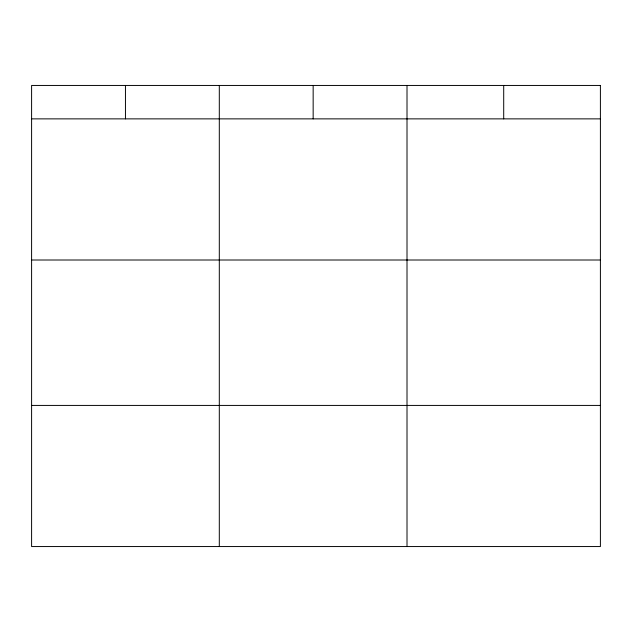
<?xml version="1.0" encoding="UTF-8"?>
<svg xmlns="http://www.w3.org/2000/svg" width="632" height="632" viewBox="0 0 632 632"><rect width="100%" height="100%" fill="white"/><g stroke="black" fill="none" stroke-linecap="round" stroke-linejoin="round"><path stroke-width="0.95" d="M31.6 118.871L600.4 118.871M31.6 260.005L600.4 260.005M31.6 405.42L600.4 405.42M503.704 85.446L503.704 118.871M407.008 85.446L407.008 546.554M313.156 85.446L313.156 118.871M219.304 85.446L219.304 546.554M125.452 85.446L125.452 118.871M600.4 85.446L31.6 85.446L31.6 546.554L600.4 546.554L600.4 85.446"/></g></svg>
